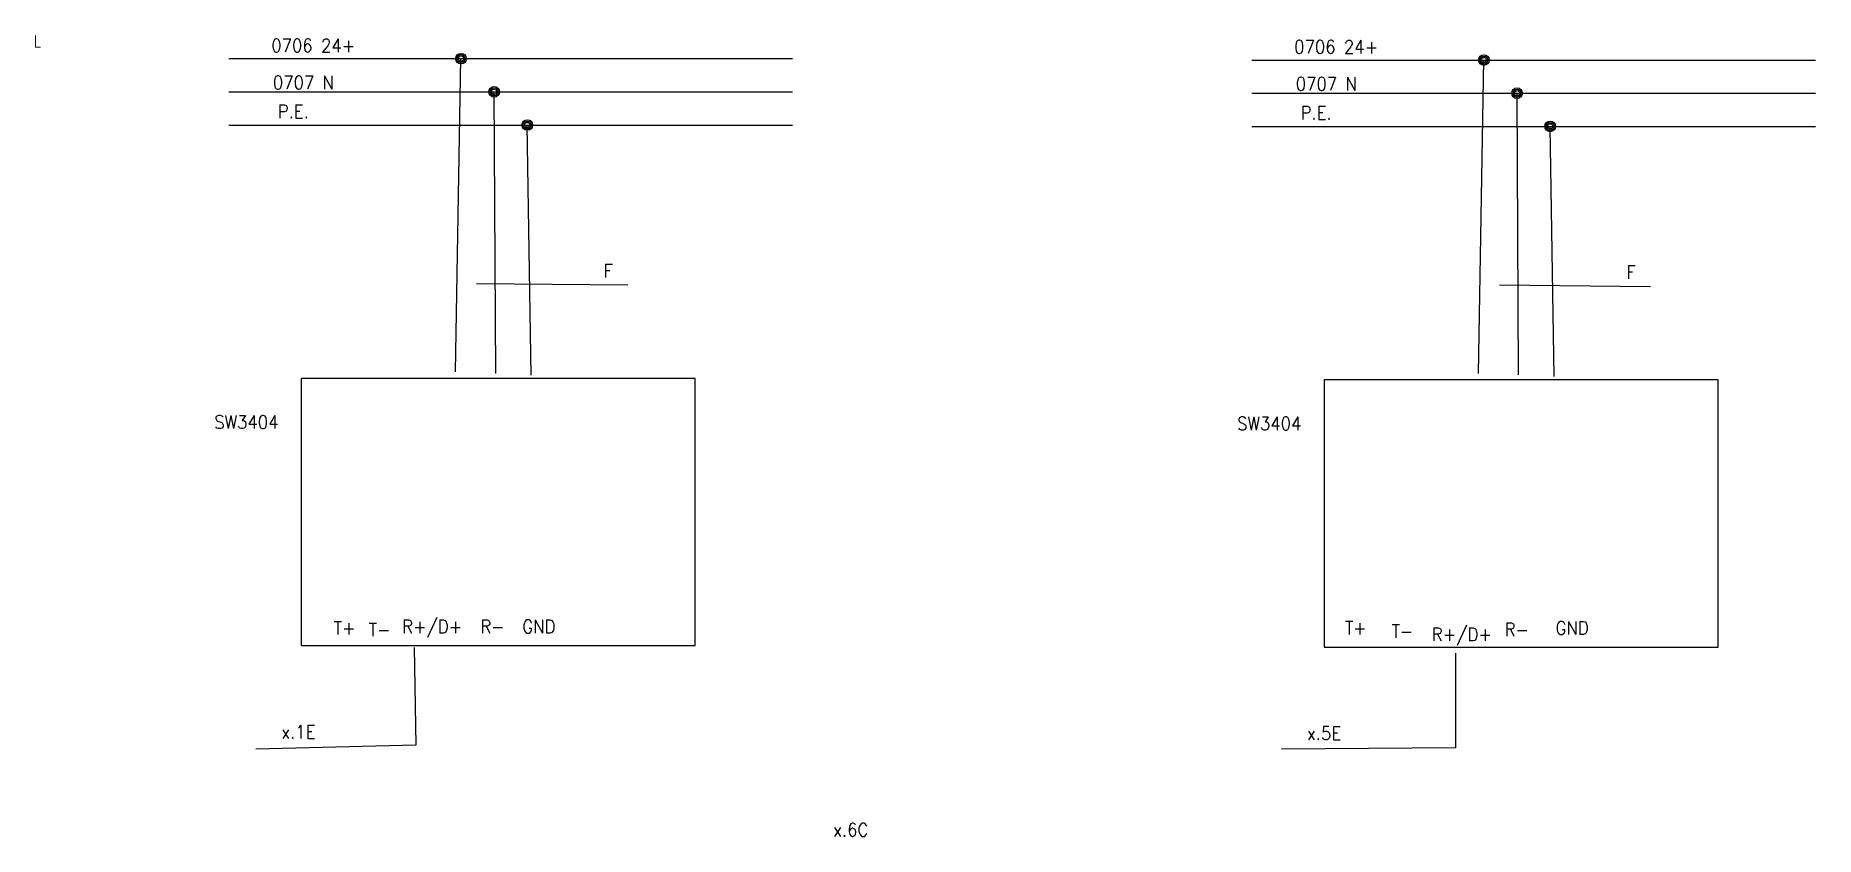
# Model space of a CAD drawing. Header units: millimetres. Extents: x 47 to 316, y 142 to 262.
import ezdxf
from ezdxf.enums import TextEntityAlignment as Align

# ---------------------------------------------------------------- set-up
doc = ezdxf.new("R2010")
doc.units = ezdxf.units.MM
doc.layers.get('0').update_dxf_attribs({"linetype": 'CONTINUOUS'})
doc.styles.get("Standard").update_dxf_attribs({"font": 'STANDARD'})

msp = doc.modelspace()

# ---------------------------------------------------------------- linework, layer by layer
at = {"linetype": 'CONTINUOUS'}
for p, q in [((76.38, 258.78), (111.38, 258.78)), ((110.56, 211.57), (111.38, 258.78)), ((111.38, 258.78), (161.38, 258.78)), ((230.65, 258.57), (265.65, 258.57)), ((264.83, 211.35), (265.65, 258.57)), ((265.65, 258.57), (315.65, 258.57)), ((76.38, 253.78), (116.38, 253.78)), ((116.38, 253.78), (161.38, 253.78)), ((116.62, 211.32), (116.38, 253.78)), ((230.65, 253.57), (270.65, 253.57)), ((270.65, 253.57), (315.65, 253.57)), ((270.89, 211.11), (270.65, 253.57)), ((76.38, 248.78), (121.38, 248.78)), ((121.38, 248.78), (161.38, 248.78)), ((121.96, 211.08), (121.38, 248.78)), ((230.65, 248.57), (275.65, 248.57)), ((275.65, 248.57), (315.65, 248.57)), ((276.23, 210.87), (275.65, 248.57))]:
    msp.add_line(p, q, dxfattribs=at)
for p, q in [((113.71, 224.91), (136.52, 224.67)), ((267.98, 224.7), (290.78, 224.45)), ((104.34, 170.06), (104.55, 155.33)), ((261.38, 169.2), (261.38, 154.91)), ((104.55, 155.33), (80.44, 154.69)), ((261.38, 154.91), (235.13, 154.69))]:
    msp.add_line(p, q)
for points in [[(87.27, 170.32), (146.71, 170.32), (146.71, 210.6), (87.27, 210.6), (87.27, 170.32)], [(241.54, 170.11), (300.97, 170.11), (300.97, 210.38), (241.54, 210.38), (241.54, 170.11)]]:
    msp.add_lwpolyline(points)
for centre, radius in [((111.38, 258.78), 0.8), ((111.38, 258.78), 0.6), ((111.38, 258.78), 0.4), ((265.65, 258.57), 0.8), ((265.65, 258.57), 0.6), ((265.65, 258.57), 0.4), ((116.38, 253.78), 0.8), ((116.38, 253.78), 0.6), ((116.38, 253.78), 0.4), ((270.65, 253.57), 0.8), ((270.65, 253.57), 0.6), ((270.65, 253.57), 0.4), ((121.38, 248.78), 0.8), ((121.38, 248.78), 0.6), ((121.38, 248.78), 0.4), ((275.65, 248.57), 0.8), ((275.65, 248.57), 0.6), ((275.65, 248.57), 0.4)]:
    msp.add_circle(centre, radius)

# ---------------------------------------------------------------- texts
at = {"width": 0.9}
msp.add_text('L', height=1.75, dxfattribs=at).set_placement((47.5, 260.5), align=Align.CENTER)
at = {"char_height": 2, "attachment_point": 1}
for s, insert, width in [('0706 24+', (82.77, 261.76), 11.9444), ('0706 24+', (237.04, 261.55), 11.9444), ('0707 N', (83.01, 256.18), 8.8333), ('0707 N', (237.28, 255.97), 8.8333), ('P.E.', (83.74, 251.81), 4), ('P.E.', (238.01, 251.6), 4), ('F', (132.88, 227.82), 0.8889), ('F', (287.15, 227.61), 0.8889), ('SW3404', (74.17, 205.02), 10.6111), ('SW3404', (228.44, 204.8), 10.6111), ('R+/D+', (102.5, 174.19), 7.5556), ('T+', (92.18, 173.98), 2.6667), ('T-', (97.46, 173.72), 2.6667), ('R-\\P', (114.3, 174.19), 2.6667), ('GND', (120.63, 174.19), 4.6667), ('T+', (244.69, 173.99), 2.6667), ('T-', (251.73, 173.51), 2.6667), ('R+/D+', (257.79, 173.02), 7.5556), ('R-\\P', (268.78, 173.76), 2.6667), ('GND', (276.46, 173.98), 4.6667), ('x.1E', (84.28, 158.32), 4.2222), ('x.5E', (238.98, 158.11), 4.6667), ('x.6C', (167.5, 143.57), 4.6667)]:
    msp.add_mtext(s, dxfattribs=dict(at, insert=insert, width=width))

doc.saveas('drawing.dxf')
